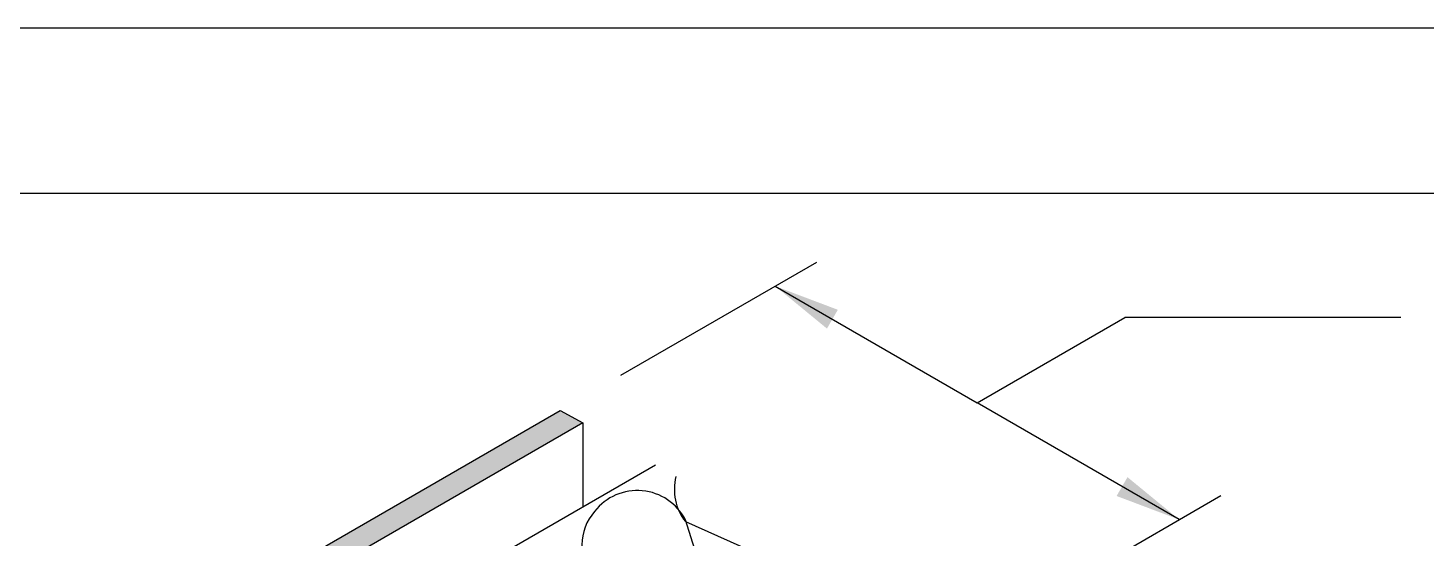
# Model space of a CAD drawing. Extents: x -129 to 51, y 0 to 100.
# Drawn here: x 18.34 to 31.04, y 61.37 to 66 of the extents above; entities that cross this region are included whole.
import ezdxf

# ---------------------------------------------------------------- set-up
doc = ezdxf.new("R2010")
doc.units = 0
doc.header["$LTSCALE"] = 1.5
doc.header["$MEASUREMENT"] = 0
doc.layers.get('DEFPOINTS').update_dxf_attribs({"linetype": 'CONTINUOUS'})
for name, color, linetype in [('INSULATION', 40, 'CONTINUOUS'), ('STRUCTURE', 252, 'CONTINUOUS'), ('TEXT', 7, 'CONTINUOUS'), ('W', 7, 'CONTINUOUS')]:
    doc.layers.add(name, color=color, linetype=linetype)
doc.styles.add('DETAILS', font='sanss___.ttf', dxfattribs={"height": 1})
doc.dimstyles.new('TYVEKDETAILS', dxfattribs={"dimscale": 6, "dimtxt": 1.5, "dimasz": 0.1, "dimexe": 0.75, "dimexo": 0.75, "dimgap": 0.75, "dimtad": 0, "dimtih": 1, "dimtoh": 1, "dimdec": 4, "dimzin": 0, "dimtxsty": 'DETAILS', "dimcen": 0.0625, "dimazin": 3, "dimtfac": 1, "dimtdec": 4, "dimtofl": 0, "dimtmove": 0, "dimatfit": 3, "dimtolj": 1, "dimtzin": 0})

msp = doc.modelspace()

# ---------------------------------------------------------------- hatches: boundary and pattern name
at = {"layer": 'STRUCTURE'}
h = msp.add_hatch(dxfattribs=at)
h.set_pattern_fill('AR-SAND', color=256, scale=0.25, style=0)
h.set_pattern_definition([(37.50000000000001, (43.69783986420579, 3.610189524141092), (-0.01574833952740204, 0.4817059422532897), [0, -0.38, 0, -0.425, 0, -0.40625]), (7.499999999999999, (43.69783986420579, 3.610189524141092), (0.4424441763169318, 0.7055365163074351), [0, -0.205, 0, -0.3425, 0, -0.13125]), (327.5, (43.39033986420579, 3.610189524141092), (0.7785354654378738, 0.001414763384241124), [0, -0.125, 0, -0.45, 0, -0.5875]), (317.5, (43.39033986420579, 3.610189524141092), (0.7515316511430733, 0.2194188912335623), [0, -0.0625, 0, -0.295, 0, -0.3375])])
h.paths.add_polyline_path([(10.31683958137999, 54.8780581374854), (10.11683958138006, 54.99352819132329), (10.11317265276108, 42.30195418756902), (10.14392966447703, 42.28419661857534), (10.31683958137999, 42.38402620564482)])
h.paths.add_polyline_path([(23.37591040285888, 62.41771619163233), (23.16839964733525, 62.52884990874639), (10.11683958138025, 54.99352819132319), (10.31683958138025, 54.87805813748525)])
h.paths.add_polyline_path([(10.31683958137999, 42.38402620564482), (10.14392966447704, 42.28419661857534), (10.31683958137999, 42.18436703150587)])

# ---------------------------------------------------------------- linework, layer by layer
at = {"layer": 'DEFPOINTS'}
msp.add_line((-1.06581410364015e-14, 66.00000000000001), (51, 66.00000000000001), dxfattribs=at)
at = {"layer": 'INSULATION'}
msp.add_lwpolyline([(20.01061572759371, 59.71122137764036), (24.03715632935421, 62.0359456779697)], dxfattribs=at)
for points in [[(24.22157657599084, 61.92947059893003, 0.2323938679530613), (24.30726056776484, 61.52059606328338), (25.58597164353012, 60.94885388343006, -0.1177597259248474), (25.68501480960136, 60.78899637331229)], [(24.8121757176324, 60.28506248860355, -0.05570116676894305), (24.67325770271982, 60.37210095991686), (24.30726056776484, 61.53741215982588, 0.5459186907667994), (23.48309529662339, 61.61366628955942, 0.3833368431207439), (23.48309529662339, 61.00757653346317), (24.67325770271982, 60.37210095991686, -0.09271651603963602), (24.73974232363604, 60.24324304908131, -0.09271651603963602)]]:
    msp.add_lwpolyline(points, format="xyb", dxfattribs=at)
at = {"layer": 'STRUCTURE'}
msp.add_line((23.37591040285889, 62.41771619163232), (23.37591040285889, 61.65417516430708), dxfattribs=at)
msp.add_lwpolyline([(10.31683958138026, 54.87805813748525), (10.11683958138026, 54.99352819132318), (23.16839964733524, 62.52884990874639), (23.37591040285889, 62.41771619163232), (10.31683958138001, 54.8780581374851)], close=True, dxfattribs=at)
at = {"layer": 'TEXT'}
for p, q in [((23.72217201360458, 62.84857053348176), (25.49999999999999, 63.87500000000001)), ((26.95831993390237, 62.59785879172372), (28.29839515533851, 63.37155158155422)), ((30.80673757427508, 63.37155158155422), (28.29839515533851, 63.37155158155422)), ((27.39256540868138, 60.72946791880234), (29.17039339507682, 61.75589738532058))]:
    msp.add_line(p, q, dxfattribs=at)
at = {"layer": 'W'}
msp.add_lwpolyline([(1.499999999999984, 64.50000000000001), (49.5, 64.50000000000001), (49.5, 1.5), (1.499999999999984, 1.5)], close=True, dxfattribs=at)

# ---------------------------------------------------------------- leaders
at = {"layer": 'TEXT'}
for points, override in [([(25.12312323636397, 63.65741009906344), (26.95831993390237, 62.59785879172372)], {"dimgap": 0.75, "dimtad": 0, "dimfxl": 3}), ([(28.7935166314408, 61.53830748438401), (26.95831993390237, 62.59785879172372)], {"dimfxl": 3})]:
    msp.add_leader(points, dimstyle='TYVEKDETAILS', override=override, dxfattribs=at)

doc.saveas('drawing.dxf')
